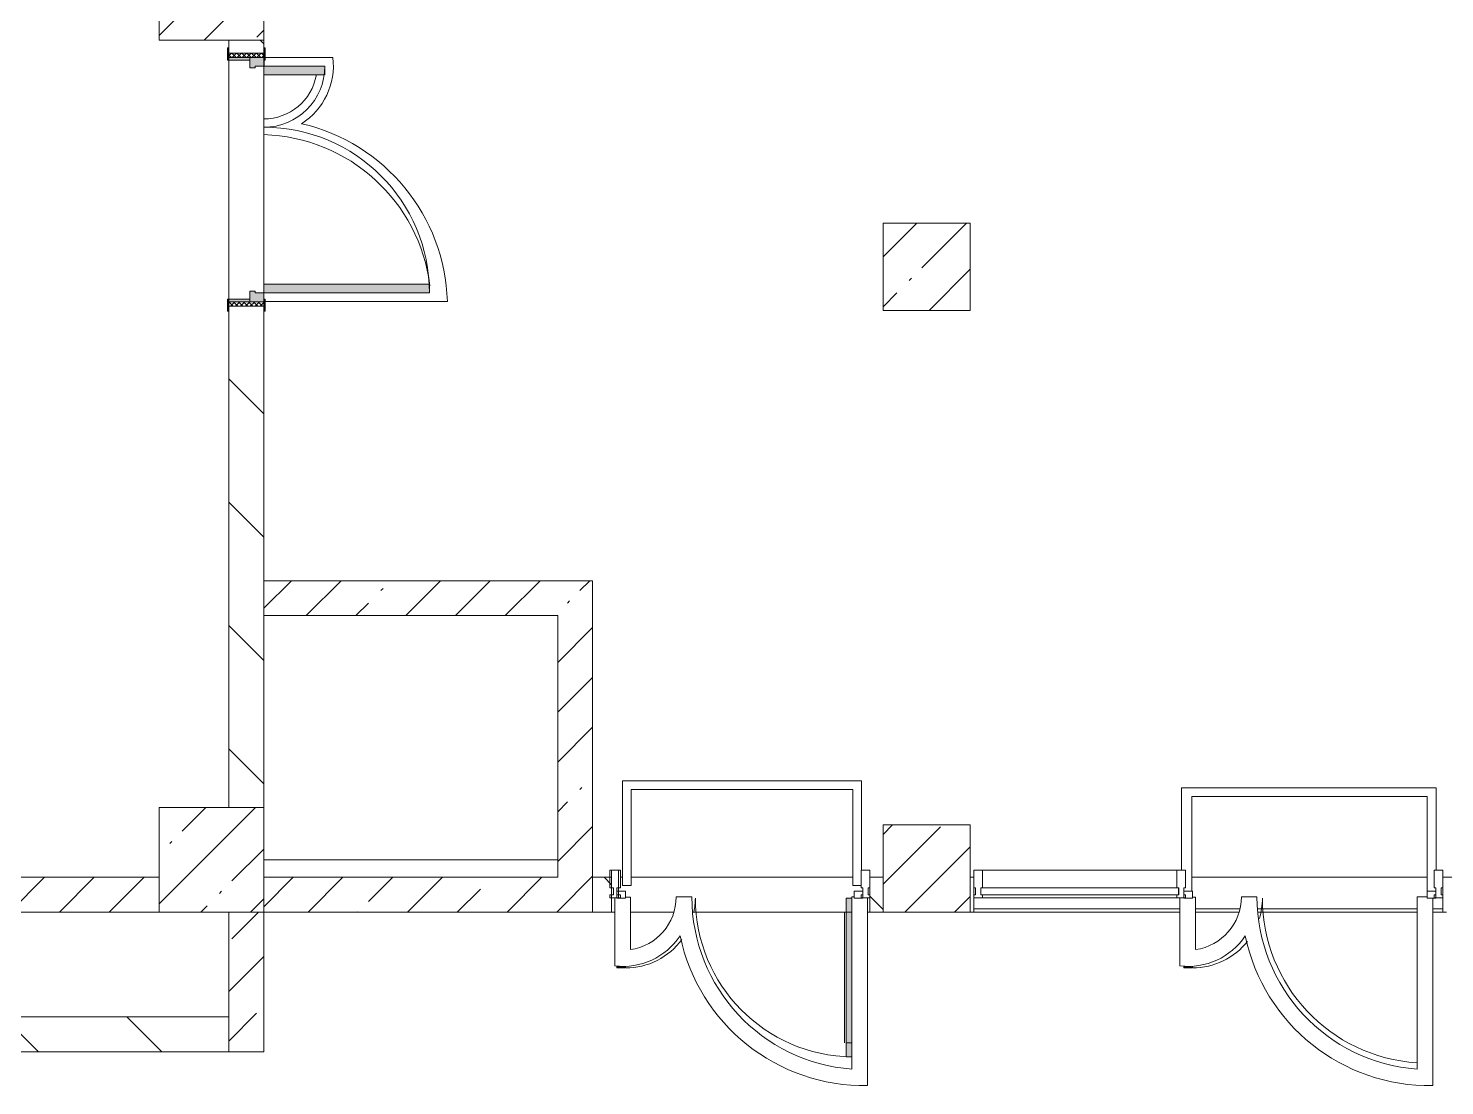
# Model space of a CAD drawing. Header units: millimetres. Extents: x -2911 to 191903, y -8553 to 29000.
# Drawn here: x 125330 to 133450, y 10705 to 16767 of the extents above; entities that cross this region are included whole.
import ezdxf

# ---------------------------------------------------------------- set-up
doc = ezdxf.new("R2010")
doc.units = ezdxf.units.MM
for name, color, linetype, lineweight, true_color in [('A-DETL-GENF-4', 7, 'Continuous', 5, 0xe2e2e2), ('A-DETL-GENF-5', 7, 'Continuous', 5, 0xaaaaaa), ('A-DOOR-1', 7, 'Continuous', 5, 0xaaaaaa), ('A-DOOR-2', 7, 'Continuous', 5, 0xe2e2e2), ('A-DOOR-FRAM-1', 7, 'Continuous', 5, 0xe2e2e2), ('A-DOOR-FRAM-2', 7, 'Continuous', 5, 0xaaaaaa), ('A-FLOR-3', 7, 'Continuous', 5, 0xaaaaaa)]:
    doc.layers.add(name, color=color, linetype=linetype, lineweight=lineweight, true_color=true_color)
for name, color, linetype, lineweight in [('A-GLAZ-CURT-2', 7, 'Continuous', 5), ('A-GLAZ-CWMG-4', 7, 'Continuous', 5), ('A-WALL', 7, 'Continuous', 9), ('I-WALL-3', 7, 'Continuous', 5), ('S-COLS-2', 7, 'Continuous', 5)]:
    doc.layers.add(name, color=color, linetype=linetype, lineweight=lineweight)
pattern_1 = [(135, (59919.87, 0), (-353.5534, -353.5534), [])]
pattern_2 = [(45, (59919.87, 0), (-285.1231, 285.1231), []), (45, (60205, 0), (-285.1231, 285.1231), [504.031, -100.806, 16.764, -84.042])]

# ---------------------------------------------------------------- blocks, each defined once
blk = doc.blocks.new('BSC_Колонна _Прямоугольная - 600х600-23205240-2_5_1_птичка')
at = {"layer": 'S-COLS-2'}
h = blk.add_hatch(dxfattribs=at)
h.set_pattern_fill('FP_74', color=256, style=0, pattern_type=2)
h.set_pattern_definition([(45, (-66460, -12000), (-285.1231, 285.1231), []), (45, (-66174.88, -12000), (-285.1231, 285.1231), [504.031, -100.806, 16.764, -84.042])])
h.paths.add_polyline_path([(-300, -300), (300, -300), (300, 300), (-300, 300)])
for p, q in [((300, 300), (-300, 300)), ((-300, 300), (-300, -300)), ((300, -300), (300, 300)), ((-300, -300), (300, -300))]:
    blk.add_line(p, q, dxfattribs=at)
blk = doc.blocks.new('BSC_Колонна _Прямоугольная - 600х600-V57-2_5_1_птичка')
at = {"layer": 'S-COLS-2'}
h = blk.add_hatch(dxfattribs=at)
h.set_pattern_fill('FP_83', color=256, style=0, pattern_type=2)
h.set_pattern_definition([(45, (-66460, -17000), (-285.1231, 285.1231), []), (45, (-66174.88, -17000), (-285.1231, 285.1231), [504.031, -100.806, 16.764, -84.042])])
h.paths.add_polyline_path([(-300, -300), (300, -300), (300, 300), (-300, 300), (-300, 5.5)])
for p, q in [((300, 300), (-300, 300)), ((-300, 300), (-300, -300)), ((300, -300), (300, 300)), ((-300, -300), (300, -300))]:
    blk.add_line(p, q, dxfattribs=at)
blk = doc.blocks.new('110_Дверь_СКБ_2Ст - Д-6_л__ ДОО_Дв_1450x2100h_Дверь из раздевальной в коридор-V61-2_5_1_птичка')
at = {"layer": 'A-DOOR-1'}
h = blk.add_hatch(dxfattribs=at)
h.set_pattern_fill('FP_95', color=256, style=0, pattern_type=2)
h.set_pattern_definition([(135, (1576.41, 164.685), (-14.14214, -14.14214), []), (225, (1576.41, 164.685), (14.14214, -14.14214), [])])
h.paths.add_polyline_path([(737.5, 100), (712.5, 100), (712.5, -100), (737.5, -100)])
at = {"layer": 'A-DOOR-2'}
for points in [[(662.5, 100), (662.5, 1050), (612.5, 1050), (612.5, 100)], [(-587.5, 100), (-587.5, 450), (-637.5, 450), (-637.5, 100)]]:
    blk.add_hatch(color=256, dxfattribs=at).paths.add_polyline_path(points)
h = blk.add_hatch(color=256, dxfattribs=at)
h.paths.add_polyline_path([(712.5, 100), (662.5, 100), (662.5, 50), (652.5, 50), (652.5, 20), (712.5, 20)])
h.paths.add_polyline_path([(-627.5, 20), (-627.5, 50), (-637.5, 50), (-637.5, 100), (-687.5, 100), (-687.5, 20)])
at = {"layer": 'A-DOOR-FRAM-1'}
for points in [[(-672.5, 100), (-672.5, 108), (-742.5, 108), (-742.5, 100)], [(767.5, 100), (767.5, 108), (697.5, 108), (697.5, 100)], [(-672.5, 20), (-687.5, 20), (-687.5, -100), (-672.5, -94.3)], [(712.5, 20), (697.5, 20), (697.5, -100), (712.5, -100)], [(-672.5, -100), (-742.5, -100), (-742.5, -108), (-672.5, -108)], [(767.5, -108), (767.5, -100), (697.5, -100), (697.5, -108)]]:
    blk.add_hatch(color=256, dxfattribs=at).paths.add_polyline_path(points)
at = {"layer": 'A-DOOR-FRAM-2'}
h = blk.add_hatch(dxfattribs=at)
h.set_pattern_fill('FP_96', color=256, style=0, pattern_type=2)
h.set_pattern_definition([(45, (-546.384, 164.685), (-14.1421, 14.1421), []), (135, (-546.384, 164.685), (-14.1421, -14.1421), [])])
h.paths.add_polyline_path([(-687.5, -94.3), (-687.5, 100), (-712.5, 100), (-712.5, -100), (-687.5, -100)])
at = {"layer": 'A-DOOR-1'}
for p, q in [((662.5, 1050), (612.5, 1050)), ((612.5, 1050), (612.5, 100)), ((662.5, 100), (662.5, 1050)), ((-637.5, 450), (-637.5, 100)), ((-587.5, 450), (-637.5, 450)), ((-587.5, 100), (-587.5, 450)), ((-637.5, 100), (-587.5, 100)), ((612.5, 100), (662.5, 100))]:
    blk.add_line(p, q, dxfattribs=at)
for centre, radius, start, end in [((662.5, 100), 950, 90, 180), ((-637.5, 100), 350, 360, 90)]:
    blk.add_arc(centre, radius, start, end, dxfattribs=at)
at = {"layer": 'A-DOOR-FRAM-2'}
for p, q in [((-672.5, 108), (-742.5, 108)), ((-742.5, 108), (-742.5, 100)), ((-742.5, 100), (-672.5, 100)), ((-687.5, 100), (-712.5, 100)), ((-712.5, 100), (-712.5, -100)), ((-637.5, 100), (-687.5, 100)), ((-687.5, 100), (-687.5, 20)), ((-687.5, -100), (-687.5, 100)), ((-672.5, 100), (-672.5, 108)), ((-637.5, 50), (-637.5, 100)), ((662.5, 100), (662.5, 50)), ((712.5, 100), (662.5, 100)), ((767.5, 108), (697.5, 108)), ((697.5, 108), (697.5, 100)), ((697.5, 100), (767.5, 100)), ((712.5, 20), (712.5, 100)), ((737.5, 100), (712.5, 100)), ((712.5, 100), (712.5, -100)), ((737.5, -100), (737.5, 100)), ((767.5, 100), (767.5, 108)), ((-687.5, 20), (-627.5, 20)), ((-672.5, 20), (-687.5, 20)), ((-687.5, 20), (-687.5, -100)), ((-672.5, -100), (-672.5, 20)), ((-627.5, 50), (-637.5, 50)), ((-627.5, 20), (-627.5, 50)), ((662.5, 50), (652.5, 50)), ((652.5, 50), (652.5, 20)), ((652.5, 20), (712.5, 20)), ((712.5, 20), (697.5, 20)), ((697.5, 20), (697.5, -100)), ((712.5, -100), (712.5, 20)), ((-672.5, -100), (-742.5, -100)), ((-742.5, -100), (-742.5, -108)), ((-742.5, -108), (-672.5, -108)), ((-712.5, -100), (-687.5, -100)), ((-687.5, -100), (-672.5, -100)), ((-672.5, -108), (-672.5, -100)), ((697.5, -100), (712.5, -100)), ((767.5, -100), (697.5, -100)), ((697.5, -100), (697.5, -108)), ((697.5, -108), (767.5, -108)), ((712.5, -100), (737.5, -100)), ((767.5, -108), (767.5, -100))]:
    blk.add_line(p, q, dxfattribs=at)
blk = doc.blocks.new('BSC_Колонна _Прямоугольная - 500х500-V110-2_5_1_птичка')
at = {"layer": 'S-COLS-2'}
h = blk.add_hatch(dxfattribs=at)
h.set_pattern_fill('FP_134', color=256, style=0, pattern_type=2)
h.set_pattern_definition([(45, (-70560, -15400), (-285.1231, 285.1231), []), (45, (-70274.88, -15400), (-285.1231, 285.1231), [504.031, -100.806, 16.764, -84.042])])
h.paths.add_polyline_path([(-250, -250), (250, -250), (250, 250), (-250, 250)])
for p, q in [((250, 250), (-250, 250)), ((-250, 250), (-250, -250)), ((250, -250), (250, 250)), ((-250, -250), (250, -250))]:
    blk.add_line(p, q, dxfattribs=at)
blk = doc.blocks.new('Прямоугольный импост - Импост структурный с накладкой - 160мм Темный-33326475-2_5_1_птичка')
at = {"layer": 'A-GLAZ-CWMG-4'}
for p, q in [((-50, 40), (-50, 140)), ((-50, 140), (0, 140)), ((0, 140), (0, 40)), ((-40, 40), (-50, 40)), ((-50, -17), (-50, 0)), ((-50, 0), (-40, 0)), ((-40, 0), (-40, 40)), ((-10, 40), (-10, 0)), ((0, 40), (-10, 40)), ((-10, 0), (0, 0)), ((0, 0), (0, -17)), ((0, -17), (-50, -17))]:
    blk.add_line(p, q, dxfattribs=at)
blk = doc.blocks.new('Дверь_Витражная_остекление_ - ВВ-6 остекление-32274838-2_5_1_птичка')
at = {"layer": 'A-DETL-GENF-4'}
for points in [[(-610, 930), (-642.6, 930), (-642.6, 20), (-610, 20), (-610, 579)], [(705, 420), (660, 420), (660, 410.2), (705, 410.4)]]:
    blk.add_hatch(color=256, dxfattribs=at).paths.add_polyline_path(points)
at = {"layer": 'A-DETL-GENF-5'}
for p, q in [((-642.6, 930), (-610, 930)), ((-610, 930), (-642.6, 930)), ((-610, 930), (-610, 20)), ((-610, 20), (-610, 930)), ((-642.6, 850), (-610, 850)), ((-601, 850), (-601, 100)), ((705, 420), (660, 420)), ((660, 420), (660, 410.2)), ((705, 420), (660, 420)), ((660, 420), (660, 410.2)), ((705, 420), (705, 408.4)), ((705, 408.4), (705, 420)), ((-642.6, 100), (-610, 100)), ((-610, 20), (-642.6, 20)), ((-642.6, 20), (-610, 20))]:
    blk.add_line(p, q, dxfattribs=at)
at = {"layer": 'A-DOOR-1'}
for p, q in [((655, 420), (655, 410.4)), ((-655, 20), (-705, 20)), ((-705, 20), (-705, -20)), ((-655, -20), (-655, 20)), ((705, 20), (655, 20)), ((655, 20), (655, -20)), ((705, -20), (705, 20)), ((-705, -20), (-655, -20)), ((655, -20), (705, -20))]:
    blk.add_line(p, q, dxfattribs=at)
for centre, radius, start, end in [((-655, 20), 910, 360, 89.20859), ((655, 20), 400, 90, 143.87233), ((655, 20), 400, 168.59224, 180)]:
    blk.add_arc(centre, radius, start, end, dxfattribs=at)
blk = doc.blocks.new('Прямоугольный импост - Импост структурный с накладкой - 160мм Темный-33326241-2_5_1_птичка')
at = {"layer": 'A-GLAZ-CWMG-4'}
for p, q in [((-25, 40), (-25, 140)), ((-25, 140), (25, 140)), ((25, 140), (25, 40)), ((-15, 40), (-25, 40)), ((-25, -17), (-25, 0)), ((-25, 0), (-15, 0)), ((-15, 0), (-15, 40)), ((15, 40), (15, 0)), ((25, 40), (15, 40)), ((15, 0), (25, 0)), ((25, 0), (25, -17)), ((25, -17), (-25, -17))]:
    blk.add_line(p, q, dxfattribs=at)
blk = doc.blocks.new('Прямоугольный импост - Импост структурный с накладкой - 160мм Темный-33326242-2_5_1_птичка')
at = {"layer": 'A-GLAZ-CWMG-4'}
for p, q in [((0, 140), (-50, 140)), ((-50, 140), (-50, 40)), ((0, 40), (0, 140)), ((-50, 40), (-40, 40)), ((-40, 0), (-50, 0)), ((-50, 0), (-50, -17)), ((-40, 40), (-40, 0)), ((-10, 0), (-10, 40)), ((-10, 40), (0, 40)), ((0, 0), (-10, 0)), ((0, -17), (0, 0)), ((-50, -17), (0, -17))]:
    blk.add_line(p, q, dxfattribs=at)
blk = doc.blocks.new('Прямоугольный импост - Импост структурный с накладкой - 160мм Темный-33326237-2_5_1_птичка')
at = {"layer": 'A-GLAZ-CWMG-4'}
for p, q in [((-50, 40), (-50, 140)), ((-50, 140), (0, 140)), ((0, 140), (0, 40)), ((-40, 40), (-50, 40)), ((-50, -17), (-50, 0)), ((-50, 0), (-40, 0)), ((-40, 0), (-40, 40)), ((-10, 40), (-10, 0)), ((0, 40), (-10, 40)), ((-10, 0), (0, 0)), ((0, 0), (0, -17)), ((0, -17), (-50, -17))]:
    blk.add_line(p, q, dxfattribs=at)
blk = doc.blocks.new('Дверь_Витражная_остекление_ - В-18-32468702-2_5_1_птичка')
at = {"layer": 'A-DETL-GENF-4'}
blk.add_hatch(color=256, dxfattribs=at).paths.add_polyline_path([(677.5, 420), (683.2, 410.4), (722.5, 410.4), (722.5, 420), (683.2, 420)])
at = {"layer": 'A-DETL-GENF-5'}
for p, q in [((722.5, 420), (677.5, 420)), ((677.5, 420), (677.5, 409.8)), ((722.5, 420), (677.5, 420)), ((677.5, 420), (677.5, 409.8)), ((722.5, 420), (722.5, 408.9)), ((722.5, 408.9), (722.5, 420))]:
    blk.add_line(p, q, dxfattribs=at)
at = {"layer": 'A-DOOR-1'}
for p, q in [((672.5, 420), (672.5, 409.2)), ((-672.5, 20), (-722.5, 20)), ((-722.5, 20), (-722.5, -20)), ((-672.5, -20), (-672.5, 20)), ((722.5, 20), (672.5, 20)), ((672.5, 20), (672.5, -20)), ((722.5, -20), (722.5, 20)), ((-722.5, -20), (-672.5, -20)), ((672.5, -20), (722.5, -20))]:
    blk.add_line(p, q, dxfattribs=at)
for centre, radius, start, end in [((-672.5, 20), 945, 360, 86.42063), ((672.5, 20), 400, 90, 141.82821), ((672.5, 20), 400, 163.22836, 180)]:
    blk.add_arc(centre, radius, start, end, dxfattribs=at)
blk = doc.blocks.new('Системная панель - Стекло - 40мм-32468815-2_5_1_птичка')
at = {"layer": 'A-GLAZ-CURT-2'}
for p, q in [((567, 0), (-567, 0)), ((-567, 0), (-567, -40)), ((567, -40), (567, 0)), ((-567, -40), (567, -40))]:
    blk.add_line(p, q, dxfattribs=at)
blk = doc.blocks.new('Прямоугольный импост - Импост структурный с накладкой - 160мм Темный-33326239-2_5_1_птичка')
at = {"layer": 'A-GLAZ-CWMG-4'}
for p, q in [((-25, 40), (-25, 140)), ((-25, 140), (25, 140)), ((25, 140), (25, 40)), ((-15, 40), (-25, 40)), ((-25, -17), (-25, 0)), ((-25, 0), (-15, 0)), ((-15, 0), (-15, 40)), ((15, 40), (15, 0)), ((25, 40), (15, 40)), ((15, 0), (25, 0)), ((25, 0), (25, -17)), ((25, -17), (-25, -17))]:
    blk.add_line(p, q, dxfattribs=at)
blk = doc.blocks.new('Прямоугольный импост - Импост структурный с накладкой - 160мм Темный-32468813-2_5_1_птичка')
at = {"layer": 'A-GLAZ-CWMG-4'}
for p, q in [((70880, 11940), (71994, 11940)), ((70880, 11783), (71994, 11783))]:
    blk.add_line(p, q, dxfattribs=at)

msp = doc.modelspace()

# ---------------------------------------------------------------- hatches: boundary and pattern name
at = {"layer": 'I-WALL-3'}
h = msp.add_hatch(dxfattribs=at)
h.set_pattern_fill('FP_87', color=256, style=0, pattern_type=2)
h.set_pattern_definition(pattern_1)
h.paths.add_polyline_path([(126479.9, 12300), (126679.9, 12300), (126679.9, 15175), (126479.9, 15175), (126479.9, 13534.8)])
h.paths.add_polyline_path([(126679.9, 16625), (126679.9, 16700), (126479.9, 16700), (126485.6, 16625)])
h.paths.add_polyline_path([(126541.9, 17300), (126679.9, 17300), (126679.9, 22700), (126479.9, 22700), (126479.9, 17300)])
h.paths.add_polyline_path([(126679.9, 23300), (126679.9, 24050), (126479.9, 24050), (126479.9, 23300)])
h.paths.add_polyline_path([(126679.9, 25950), (126679.9, 26500), (126479.9, 26500), (126479.9, 25950)])
h = msp.add_hatch(dxfattribs=at)
h.set_pattern_fill('FP_84', color=256, style=0, pattern_type=2)
h.set_pattern_definition(pattern_2)
h.paths.add_polyline_path([(128364.9, 13400), (128564.9, 13400), (128564.9, 13600), (126679.9, 13600), (126679.9, 13400), (127413.1, 13400)])
h = msp.add_hatch(dxfattribs=at)
h.set_pattern_fill('FP_84', color=256, style=0, pattern_type=2)
h.set_pattern_definition(pattern_2)
h.paths.add_polyline_path([(128364.9, 11700), (128564.9, 11700), (128564.9, 13400), (128364.9, 13400), (128364.9, 11799.5)])
h = msp.add_hatch(dxfattribs=at)
h.set_pattern_fill('FP_84', color=256, style=0, pattern_type=2)
h.set_pattern_definition(pattern_2)
h.paths.add_polyline_path([(115619.9, 11700), (120079.9, 11700), (120079.9, 11900), (114679.9, 11900), (114679.9, 11700), (115419.9, 11700)])
h.paths.add_polyline_path([(121848, 11700), (126079.9, 11700), (126079.9, 11900), (120679.9, 11900), (120679.9, 11700), (121279.9, 11700)])
h = msp.add_hatch(dxfattribs=at)
h.set_pattern_fill('FP_84', color=256, style=0, pattern_type=2)
h.set_pattern_definition(pattern_2)
h.paths.add_polyline_path([(127413.1, 11700), (128364.9, 11700), (128364.9, 11900), (126679.9, 11900), (126679.9, 11700)])
h = msp.add_hatch(dxfattribs=at)
h.set_pattern_fill('FP_87', color=256, style=0, pattern_type=2)
h.set_pattern_definition(pattern_1)
h.paths.add_polyline_path([(128564.9, 11700), (128673.9, 11700), (128673.9, 11900), (128564.9, 11900), (128564.9, 11799.5)])
h.paths.add_polyline_path([(135399.9, 11700), (135399.9, 11900), (133439.9, 11900), (133439.9, 11700), (134833.3, 11700)])
h.paths.add_polyline_path([(130229.9, 11700), (130229.9, 11900), (130153.9, 11900), (130153.9, 11700), (130195.7, 11700)])
h.paths.add_polyline_path([(130749.9, 11700), (130749.9, 11900), (130729.9, 11900), (130729.9, 11700)])
h = msp.add_hatch(dxfattribs=at)
h.set_pattern_fill('FP_84', color=256, style=0, pattern_type=2)
h.set_pattern_definition(pattern_2)
h.paths.add_polyline_path([(126479.9, 10900), (126679.9, 10900), (126679.9, 11700), (126479.9, 11700), (126479.9, 11100)])
h = msp.add_hatch(dxfattribs=at)
h.set_pattern_fill('FP_87', color=256, style=0, pattern_type=2)
h.set_pattern_definition(pattern_1)
h.paths.add_polyline_path([(126479.9, 10900), (126479.9, 11100), (122079.9, 11100), (122079.9, 10900), (123703.1, 10900)])
at = {"layer": 'S-COLS-2'}
h = msp.add_hatch(dxfattribs=at)
h.set_pattern_fill('FP_84', color=256, style=0, pattern_type=2)
h.set_pattern_definition(pattern_2)
h.paths.add_polyline_path([(130229.9, 11700), (130729.9, 11700), (130729.9, 12200), (130229.9, 12200), (130229.9, 11799.5)])

# ---------------------------------------------------------------- linework, layer by layer
at = {"layer": 'A-FLOR-3'}
for p, q in [((126682.9, 16585), (126682.9, 16550)), ((127075.9, 16600), (126687.9, 16600)), ((126679.9, 16248.1), (126679.9, 16158)), ((126687.9, 15201.1), (127732.2, 15201.1)), ((130106.7, 12453), (128736.7, 12453)), ((128736.7, 12453), (128736.7, 11853)), ((130106.7, 11940), (130106.7, 12453)), ((128786.7, 11853), (128786.7, 12403)), ((128786.7, 12403), (130056.7, 12403)), ((130056.7, 12403), (130056.7, 11853)), ((133400.4, 12412.4), (131940.6, 12412.4)), ((131940.6, 12412.4), (131940.6, 11940)), ((132000.6, 11820), (132000.6, 12362.4)), ((132000.6, 12362.4), (133350.4, 12362.4)), ((133350.4, 12362.4), (133350.4, 11820)), ((133400.4, 11940), (133400.4, 12412.4)), ((128364.9, 12000), (126679.9, 12000)), ((128692.3, 11783), (128692.3, 11392.1)), ((128736.7, 11853), (128786.7, 11853)), ((128781.8, 11785.1), (128753.9, 11785.1)), ((128781.8, 11485.1), (128781.8, 11785.1)), ((129133.8, 11788.1), (129044.2, 11788.1)), ((130063.9, 11788.1), (130051.5, 11788.1)), ((130051.5, 11788.1), (130051.5, 10800.5)), ((130056.7, 11853), (130103.9, 11853)), ((130141.2, 10705.4), (130141.2, 11783)), ((131932.3, 11783), (131932.3, 11392.1)), ((132021.8, 11785.1), (132004.9, 11785.1)), ((132021.8, 11485.1), (132021.8, 11785.1)), ((132373.8, 11788.1), (132284.2, 11788.1)), ((133349.9, 11788.1), (133291.5, 11788.1)), ((133291.5, 11788.1), (133291.5, 10800.5)), ((133381.2, 10705.4), (133381.2, 11780)), ((128692.3, 11700), (128673.9, 11700)), ((130153.9, 11700), (130141.2, 11700)), ((130749.9, 11720), (131932.3, 11720)), ((131932.3, 11700), (130749.9, 11700)), ((132021.8, 11720), (132276, 11720)), ((132377.5, 11720), (133291.5, 11720)), ((133381.2, 11720), (133439.9, 11720)), ((133439.9, 11700), (133381.2, 11700))]:
    msp.add_line(p, q, dxfattribs=at)
for centre, radius, start, end in [((126683.7, 16553.3), 395, 302.61833, 6.79242), ((126679.9, 16554.3), 306.2, 270, 349.74815), ((126653.7, 15169.3), 1079, 1.68848, 76.98917), ((126649.9, 15168.2), 990.3, 7.11312, 88.26401), ((128738, 11788.1), 306.2, 278.22053, 360), ((130124.1, 11788.1), 990.3, 180, 265.79425), ((131978, 11788.1), 306.2, 278.22053, 360), ((133364.1, 11788.1), 990.3, 180, 265.79425), ((128739, 11784.3), 395, 263.20758, 326.07537), ((130123, 11784.3), 1079, 191.7891, 270.96685), ((131979, 11784.3), 395, 263.20758, 326.07537), ((133363, 11784.3), 1079, 191.7891, 270.96685)]:
    msp.add_arc(centre, radius, start, end, dxfattribs=at)
at = {"layer": 'A-WALL'}
for p, q in [((128564.9, 11700), (128564.9, 11900)), ((126479.9, 10900), (126479.9, 11100))]:
    msp.add_line(p, q, dxfattribs=at)
at = {"layer": 'I-WALL-3'}
for p, q in [((126479.9, 16700), (126479.9, 16655)), ((126679.9, 16655), (126679.9, 16700)), ((126479.9, 15215), (126479.9, 16585)), ((126679.9, 16500), (126679.9, 16248.1)), ((126679.9, 16158), (126679.9, 15300)), ((126479.9, 15145), (126479.9, 12300)), ((126679.9, 12300), (126679.9, 15145)), ((128564.9, 13600), (126679.9, 13600)), ((128564.9, 11900), (128564.9, 13600)), ((126679.9, 13400), (128364.9, 13400)), ((128364.9, 13400), (128364.9, 11900)), ((126079.9, 11900), (120679.9, 11900)), ((128364.9, 11900), (126679.9, 11900)), ((128673.9, 11900), (128564.9, 11900)), ((128673.9, 11700), (128673.9, 11900)), ((128723.9, 11900), (128736.7, 11900)), ((128786.7, 11900), (130056.7, 11900)), ((130229.9, 11900), (130153.9, 11900)), ((130153.9, 11900), (130153.9, 11700)), ((130229.9, 11700), (130229.9, 11900)), ((130749.9, 11900), (130729.9, 11900)), ((130729.9, 11900), (130729.9, 11700)), ((130749.9, 11700), (130749.9, 11900)), ((132000.6, 11900), (133350.4, 11900)), ((135399.9, 11900), (133439.9, 11900)), ((133439.9, 11900), (133439.9, 11700)), ((124379.9, 11700), (126079.9, 11700)), ((126479.9, 11700), (126479.9, 11100)), ((126679.9, 10900), (126679.9, 11700)), ((126679.9, 11700), (128673.9, 11700)), ((129029.6, 11700), (128781.8, 11700)), ((130051.5, 11700), (129138.6, 11700)), ((130153.9, 11700), (130229.9, 11700)), ((130749.9, 11700), (130729.9, 11700)), ((132269.6, 11700), (132021.8, 11700)), ((133291.5, 11700), (132378.6, 11700)), ((133459.9, 11700), (133439.9, 11700)), ((126479.9, 11100), (124379.9, 11100)), ((121879.9, 10900), (126679.9, 10900))]:
    msp.add_line(p, q, dxfattribs=at)
at = {"layer": 'S-COLS-2'}
for p, q in [((130729.9, 12200), (130229.9, 12200)), ((130229.9, 12200), (130229.9, 11900)), ((130729.9, 11900), (130729.9, 12200)), ((130229.9, 11900), (130229.9, 11700)), ((130729.9, 11700), (130729.9, 11900)), ((130229.9, 11700), (130729.9, 11700))]:
    msp.add_line(p, q, dxfattribs=at)

# ---------------------------------------------------------------- block references
at = {"layer": 'A-DOOR-1'}
for name, p, rotation in [('110_Дверь_СКБ_2Ст - Д-6_л__ ДОО_Дв_1450x2100h_Дверь из раздевальной в коридор-V61-2_5_1_птичка', (126579.9, 15912.5), 269.9999999999999), ('Дверь_Витражная_остекление_ - ВВ-6 остекление-32274838-2_5_1_птичка', (129408.9, 11800), 180), ('Дверь_Витражная_остекление_ - В-18-32468702-2_5_1_птичка', (132677.4, 11800), 180)]:
    msp.add_blockref(name, p, dxfattribs=dict(at, rotation=rotation))
at = {"layer": 'A-GLAZ-CURT-2', "rotation": 180}
msp.add_blockref('Системная панель - Стекло - 40мм-32468815-2_5_1_птичка', (131356.9, 11800), dxfattribs=at)
at = {"layer": 'A-GLAZ-CWMG-4', "extrusion": (0, 0, -1)}
for name, p in [('Прямоугольный импост - Импост структурный с накладкой - 160мм Темный-33326241-2_5_1_птичка', (-128688.9, 11800)), ('Прямоугольный импост - Импост структурный с накладкой - 160мм Темный-33326475-2_5_1_птичка', (-128673.9, 11800)), ('Прямоугольный импост - Импост структурный с накладкой - 160мм Темный-33326237-2_5_1_птичка', (-130749.9, 11800)), ('Прямоугольный импост - Импост структурный с накладкой - 160мм Темный-33326239-2_5_1_птичка', (-131938.9, 11800)), ('Прямоугольный импост - Импост структурный с накладкой - 160мм Темный-33326241-2_5_1_птичка', (-131939.9, 11800))]:
    msp.add_blockref(name, p, dxfattribs=at)
at = {"layer": 'A-GLAZ-CWMG-4'}
for name, p in [('Прямоугольный импост - Импост структурный с накладкой - 160мм Темный-33326242-2_5_1_птичка', (130153.9, 11800)), ('Прямоугольный импост - Импост структурный с накладкой - 160мм Темный-32468813-2_5_1_птичка', (59919.9, 0)), ('Прямоугольный импост - Импост структурный с накладкой - 160мм Темный-33326242-2_5_1_птичка', (133439.9, 11800))]:
    msp.add_blockref(name, p, dxfattribs=at)
at = {"layer": 'S-COLS-2'}
for name, p in [('BSC_Колонна _Прямоугольная - 600х600-V57-2_5_1_птичка', (126379.9, 17000)), ('BSC_Колонна _Прямоугольная - 500х500-V110-2_5_1_птичка', (130479.9, 15400)), ('BSC_Колонна _Прямоугольная - 600х600-23205240-2_5_1_птичка', (126379.9, 12000))]:
    msp.add_blockref(name, p, dxfattribs=at)

doc.saveas('drawing.dxf')
